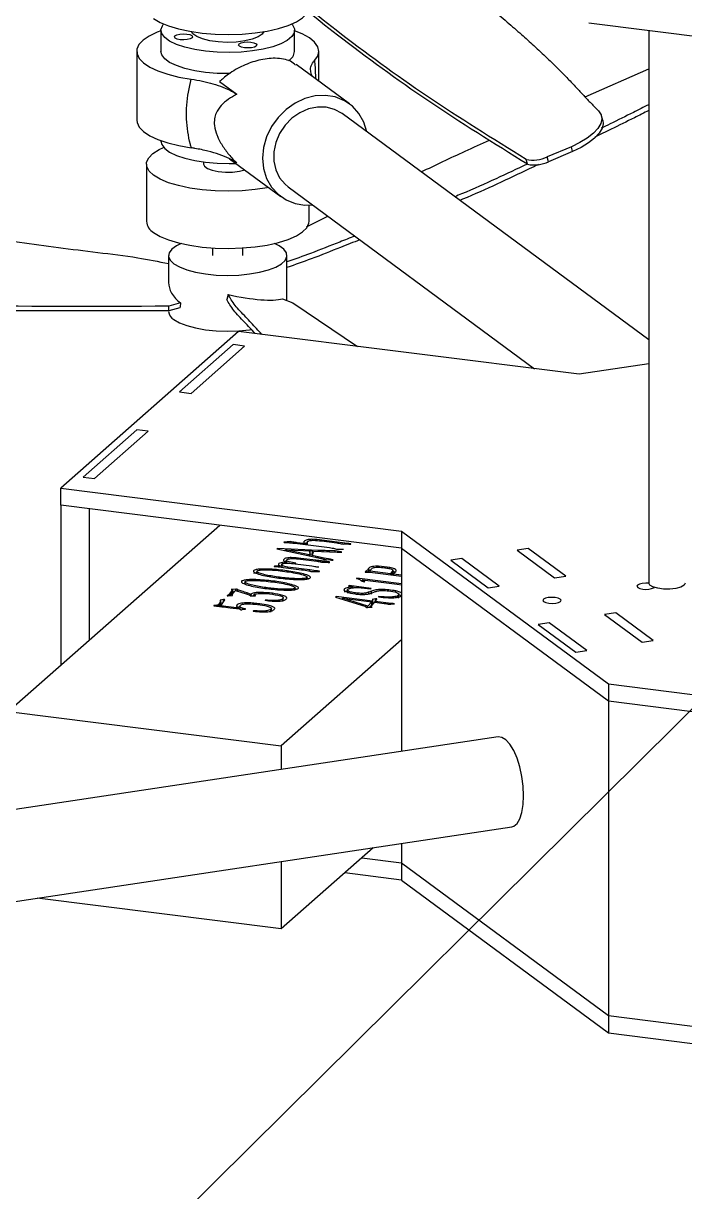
# Model space of a CAD drawing. Header units: millimetres. Extents: x 0 to 297, y 0 to 210.
# Drawn here: x 123.39 to 141.54, y 138.34 to 170.42 of the extents above; entities that cross this region are included whole.
import ezdxf

# ---------------------------------------------------------------- set-up
doc = ezdxf.new("R2010")
doc.units = ezdxf.units.MM
doc.layers.add('图框', color=7, linetype='Continuous')
doc.dimstyles.new('SLDDIMSTYLE0', dxfattribs={"dimtxt": 0.18, "dimasz": 1.016, "dimexe": 0, "dimexo": 0.0625, "dimgap": 0, "dimtad": 0, "dimtih": 1, "dimtoh": 1, "dimdec": 0, "dimrnd": 1e-09, "dimzin": 0, "dimdsep": 46, "dimtxsty": 'Standard', "dimblk1": 'DOT', "dimblk2": 'DOT', "dimsah": 1, "dimcen": 0.09, "dimadec": 0, "dimazin": 0, "dimtfac": 1.016, "dimtdec": 0, "dimtofl": 0, "dimtmove": 0, "dimatfit": 3, "dimldrblk": 'DOT', "dimfxl": 1, "dimfrac": 2, "dimtolj": 1, "dimtzin": 0, "dimarcsym": 0})

# ---------------------------------------------------------------- blocks, each defined once
blk = doc.blocks.new('_Dot')
at = {"color": 0, "linetype": 'ByBlock', "lineweight": -2}
blk.add_line((-0.5, 0), (-1, 0), dxfattribs=at)
at = {"color": 0, "linetype": 'ByBlock', "const_width": 0.5}
blk.add_lwpolyline([(-0.25, 0, 1), (0.25, 0, 1)], format="xyb", close=True, dxfattribs=at)

msp = doc.modelspace()

# ---------------------------------------------------------------- linework, layer by layer
at = {"color": 7, "linetype": 'Continuous', "lineweight": 25}
for p, q in [((138.909, 170.44), (157.617, 168.083)), ((127.165, 170.234), (127.165, 169.653)), ((130.832, 169.653), (130.832, 170.234)), ((140.557, 170.232), (140.557, 155.05)), ((126.498, 169.653), (126.498, 167.767)), ((131.498, 168.832), (131.498, 169.653)), ((132.339, 168.211), (130.874, 169.293)), ((138.807, 168.403), (140.557, 169.173)), ((128.775, 168.823), (129.245, 168.476)), ((131.304, 169.02), (131.303, 169.021)), ((140.557, 161.728), (132.141, 167.943)), ((139.297, 167.75), (139.262, 167.881)), ((127.165, 167.2), (127.165, 167.186)), ((138.431, 167.035), (137.77, 166.753)), ((138.466, 166.904), (137.806, 166.622)), ((138.466, 166.904), (138.431, 167.035)), ((126.765, 166.557), (126.765, 164.986)), ((128.332, 166.616), (128.332, 166.557)), ((129.05, 166.703), (130.458, 165.664)), ((137.225, 166.553), (137.19, 166.685)), ((137.806, 166.622), (137.77, 166.753)), ((130.656, 165.932), (137.419, 160.938)), ((131.232, 164.986), (131.232, 165.43)), ((131.163, 164.835), (131.749, 165.125)), ((127.373, 164.043), (127.373, 163.309)), ((128.582, 164.254), (128.582, 164.043)), ((129.415, 164.043), (129.415, 164.254)), ((130.623, 162.81), (130.623, 164.043)), ((127.704, 162.743), (127.378, 162.652)), ((129.008, 162.975), (128.971, 162.837)), ((130.497, 162.861), (130.782, 162.747)), ((130.782, 162.747), (132.556, 161.551)), ((127.382, 162.528), (127.378, 162.652)), ((127.684, 162.612), (127.382, 162.528)), ((129.295, 161.961), (124.414, 157.656)), ((138.649, 160.783), (129.295, 161.961)), ((129.151, 161.598), (127.677, 160.299)), ((129.151, 161.598), (127.677, 160.299)), ((127.989, 160.26), (129.462, 161.559)), ((127.989, 160.26), (129.462, 161.559)), ((129.462, 161.559), (129.151, 161.598)), ((129.462, 161.559), (129.151, 161.598)), ((140.557, 161.07), (138.649, 160.783)), ((127.677, 160.299), (127.989, 160.26)), ((127.677, 160.299), (127.989, 160.26)), ((126.499, 159.26), (125.026, 157.961)), ((126.499, 159.26), (125.026, 157.961)), ((125.338, 157.921), (126.811, 159.22)), ((125.338, 157.921), (126.811, 159.22)), ((126.811, 159.22), (126.499, 159.26)), ((126.811, 159.22), (126.499, 159.26)), ((125.026, 157.961), (125.338, 157.921)), ((125.026, 157.961), (125.338, 157.921)), ((124.414, 157.656), (133.768, 156.478)), ((124.414, 157.185), (124.414, 157.656)), ((133.768, 156.006), (124.414, 157.185)), ((124.414, 157.185), (124.414, 152.785)), ((125.193, 157.087), (125.193, 153.473)), ((128.779, 156.635), (122.979, 151.52)), ((133.768, 156.478), (139.449, 152.283)), ((133.768, 156.478), (133.768, 156.006)), ((130.36, 156.001), (130.347, 155.989)), ((130.347, 155.989), (131.406, 155.761)), ((131.486, 155.948), (130.36, 156.001)), ((130.36, 155.987), (130.36, 156.001)), ((130.715, 156.195), (130.535, 156.177)), ((130.535, 156.177), (130.548, 156.167)), ((130.548, 156.167), (130.591, 156.165)), ((130.585, 155.938), (130.585, 155.966)), ((131.237, 155.824), (130.585, 155.966)), ((130.585, 155.966), (131.323, 155.932)), ((130.715, 156.156), (130.715, 156.195)), ((130.841, 156.142), (131.789, 156.023)), ((131.15, 156.127), (130.904, 156.159)), ((130.904, 156.134), (130.904, 156.159)), ((131.098, 156.165), (131.098, 156.201)), ((131.15, 156.103), (131.15, 156.127)), ((131.181, 156.18), (131.181, 156.099)), ((131.19, 156.152), (131.188, 156.188)), ((131.618, 155.943), (131.486, 155.948)), ((131.486, 155.924), (131.486, 155.948)), ((131.568, 156.206), (131.994, 156.153)), ((132.285, 156.141), (131.58, 156.229)), ((131.58, 156.205), (131.58, 156.229)), ((131.618, 155.918), (131.618, 155.943)), ((132.043, 155.983), (132.138, 155.982)), ((132.138, 155.982), (132.174, 155.982)), ((132.201, 156.123), (132.298, 156.124)), ((132.285, 156.123), (132.285, 156.141)), ((133.768, 156.006), (139.449, 151.812)), ((133.768, 156.006), (133.768, 150.424)), ((133.768, 156.006), (139.449, 151.812)), ((137.248, 156.001), (136.945, 155.955)), ((137.248, 156.001), (136.945, 155.955)), ((136.945, 155.955), (137.973, 155.195)), ((136.945, 155.955), (137.973, 155.195)), ((138.277, 155.241), (137.248, 156.001)), ((138.277, 155.241), (137.248, 156.001)), ((130.583, 155.625), (130.501, 155.616)), ((130.536, 155.656), (130.536, 155.701)), ((130.583, 155.595), (130.583, 155.625)), ((130.613, 155.685), (130.613, 155.587)), ((130.992, 155.708), (131.445, 155.649)), ((131.414, 155.677), (131.003, 155.729)), ((131.003, 155.706), (131.003, 155.729)), ((131.323, 155.932), (131.236, 155.918)), ((131.236, 155.918), (131.254, 155.893)), ((131.237, 155.798), (131.237, 155.824)), ((131.258, 155.795), (131.258, 155.893)), ((131.258, 155.843), (131.323, 155.853)), ((131.317, 155.809), (131.362, 155.929)), ((131.648, 155.738), (131.317, 155.809)), ((131.317, 155.78), (131.317, 155.809)), ((131.323, 155.853), (131.323, 155.932)), ((131.323, 155.877), (131.342, 155.876)), ((131.362, 155.929), (132.003, 155.902)), ((131.414, 155.654), (131.414, 155.677)), ((131.556, 155.63), (131.572, 155.624)), ((131.597, 155.715), (131.614, 155.708)), ((131.619, 155.622), (131.706, 155.62)), ((131.818, 155.703), (131.648, 155.738)), ((131.648, 155.7), (131.648, 155.738)), ((131.704, 155.694), (131.81, 155.685)), ((131.795, 155.938), (131.742, 155.938)), ((131.742, 155.913), (131.742, 155.938)), ((131.795, 155.911), (131.795, 155.938)), ((131.871, 155.691), (131.818, 155.703)), ((131.818, 155.685), (131.818, 155.703)), ((131.871, 155.68), (131.871, 155.691)), ((132.055, 155.914), (131.95, 155.931)), ((131.95, 155.905), (131.95, 155.931)), ((132.003, 155.902), (132.106, 155.896)), ((132.095, 155.907), (132.055, 155.914)), ((132.055, 155.899), (132.055, 155.914)), ((132.095, 155.897), (132.095, 155.907)), ((135.425, 155.726), (135.122, 155.681)), ((135.425, 155.726), (135.122, 155.681)), ((135.122, 155.681), (136.15, 154.921)), ((135.122, 155.681), (136.15, 154.921)), ((136.454, 154.967), (135.425, 155.726)), ((136.454, 154.967), (135.425, 155.726)), ((129.715, 155.365), (129.715, 155.398)), ((129.715, 155.32), (129.804, 155.346)), ((129.795, 155.384), (129.795, 155.317)), ((130.277, 155.516), (130.273, 155.508)), ((130.273, 155.508), (130.323, 155.503)), ((130.424, 155.521), (130.277, 155.516)), ((130.277, 155.508), (130.277, 155.516)), ((130.323, 155.503), (130.381, 155.498)), ((130.424, 155.493), (130.424, 155.521)), ((130.479, 155.57), (130.479, 155.486)), ((130.501, 155.577), (130.501, 155.616)), ((130.522, 155.481), (131.027, 155.417)), ((130.626, 155.358), (130.626, 155.389)), ((131.253, 155.412), (130.643, 155.49)), ((130.643, 155.466), (130.643, 155.49)), ((130.847, 155.58), (131.309, 155.521)), ((130.871, 155.577), (130.871, 155.601)), ((131.253, 155.378), (131.253, 155.412)), ((131.35, 155.368), (131.443, 155.367)), ((132.792, 155.364), (132.778, 155.356)), ((132.826, 155.391), (132.792, 155.364)), ((132.792, 155.348), (132.792, 155.364)), ((132.826, 155.348), (132.826, 155.391)), ((132.872, 155.385), (132.872, 155.463)), ((132.902, 155.351), (133.768, 155.24)), ((132.911, 155.376), (132.926, 155.412)), ((133.462, 155.304), (132.911, 155.376)), ((132.911, 155.35), (132.911, 155.376)), ((133.447, 155.446), (133.447, 155.476)), ((133.506, 155.36), (133.462, 155.304)), ((133.462, 155.279), (133.462, 155.304)), ((133.506, 155.281), (133.506, 155.36)), ((133.528, 155.314), (133.528, 155.412)), ((133.546, 155.293), (133.577, 155.337)), ((133.577, 155.337), (133.608, 155.369)), ((129.386, 155.074), (129.386, 155.108)), ((129.466, 155.093), (129.466, 155.026)), ((130.075, 155.129), (130.075, 155.1)), ((130.296, 155.068), (130.296, 155.099)), ((131.168, 155.16), (131.168, 155.198)), ((131.176, 155.162), (131.176, 155.219)), ((132.327, 154.98), (132.315, 154.973)), ((132.931, 154.904), (132.327, 154.98)), ((132.327, 154.971), (132.327, 154.98)), ((132.546, 155.188), (132.536, 155.179)), ((132.536, 155.179), (132.578, 155.163)), ((133.768, 155.033), (132.546, 155.188)), ((132.546, 155.176), (132.546, 155.188)), ((132.76, 155.087), (132.698, 155.142)), ((132.698, 155.142), (133.646, 155.022)), ((132.698, 155.099), (132.698, 155.142)), ((132.715, 155.089), (132.76, 155.087)), ((133.501, 155.274), (133.506, 155.281)), ((133.768, 155.265), (133.546, 155.293)), ((133.546, 155.269), (133.546, 155.293)), ((133.646, 155.022), (133.768, 155.004)), ((137.973, 155.195), (138.277, 155.241)), ((137.973, 155.195), (138.277, 155.241)), ((129.012, 154.7), (129.124, 154.709)), ((129.039, 154.747), (129.013, 154.72)), ((129.013, 154.7), (129.013, 154.72)), ((129.118, 154.853), (129.039, 154.747)), ((129.039, 154.702), (129.039, 154.747)), ((129.067, 154.705), (129.118, 154.774)), ((129.094, 154.872), (129.106, 154.863)), ((129.106, 154.863), (129.118, 154.853)), ((129.118, 154.774), (129.118, 154.853)), ((129.124, 154.709), (129.124, 154.718)), ((129.124, 154.709), (129.124, 154.718)), ((129.132, 154.748), (129.147, 154.773)), ((129.217, 154.886), (129.141, 154.877)), ((129.141, 154.799), (129.141, 154.877)), ((129.141, 154.799), (129.172, 154.802)), ((129.21, 154.846), (129.387, 154.794)), ((129.217, 154.844), (129.217, 154.886)), ((129.273, 154.862), (129.261, 154.873)), ((129.261, 154.831), (129.261, 154.873)), ((129.273, 154.828), (129.273, 154.862)), ((129.641, 154.738), (129.53, 154.78)), ((129.53, 154.747), (129.53, 154.78)), ((129.612, 154.718), (129.612, 154.706)), ((129.612, 154.702), (129.612, 154.718)), ((129.612, 154.706), (129.613, 154.698)), ((129.638, 154.697), (129.728, 154.7)), ((129.641, 154.697), (129.641, 154.738)), ((129.712, 154.723), (129.722, 154.736)), ((129.737, 154.713), (129.712, 154.723)), ((129.712, 154.7), (129.712, 154.723)), ((129.737, 154.701), (129.737, 154.713)), ((130.224, 154.738), (130.224, 154.77)), ((130.839, 154.869), (130.839, 154.907)), ((130.846, 154.871), (130.846, 154.929)), ((131.973, 154.683), (131.953, 154.665)), ((131.953, 154.665), (132.785, 154.405)), ((132.969, 154.557), (131.973, 154.683)), ((131.973, 154.659), (131.973, 154.683)), ((132.206, 154.84), (132.206, 154.891)), ((132.206, 154.812), (132.286, 154.844)), ((132.286, 154.872), (132.286, 154.773)), ((132.315, 154.973), (132.454, 154.946)), ((132.454, 154.946), (132.397, 154.942)), ((132.66, 154.921), (132.923, 154.894)), ((132.941, 154.828), (132.875, 154.804)), ((132.875, 154.756), (132.875, 154.804)), ((132.923, 154.894), (132.931, 154.904)), ((132.941, 154.749), (132.941, 154.828)), ((132.948, 154.777), (133.026, 154.807)), ((133.145, 154.68), (133.132, 154.669)), ((133.132, 154.669), (133.264, 154.656)), ((133.145, 154.668), (133.145, 154.68)), ((133.609, 154.798), (133.609, 154.834)), ((133.682, 154.637), (133.682, 154.716)), ((133.698, 154.655), (133.698, 154.753)), ((136.15, 154.921), (136.454, 154.967)), ((136.15, 154.921), (136.454, 154.967)), ((128.614, 154.434), (128.614, 154.425)), ((128.614, 154.425), (128.693, 154.419)), ((128.726, 154.441), (128.701, 154.439)), ((128.701, 154.418), (128.701, 154.439)), ((128.726, 154.415), (128.726, 154.441)), ((128.749, 154.469), (128.733, 154.451)), ((128.733, 154.414), (128.733, 154.451)), ((128.771, 154.502), (128.749, 154.469)), ((128.749, 154.412), (128.749, 154.469)), ((128.762, 154.41), (128.771, 154.423)), ((128.791, 154.53), (128.771, 154.502)), ((128.771, 154.423), (128.771, 154.502)), ((128.771, 154.423), (128.791, 154.451)), ((128.885, 154.595), (128.788, 154.581)), ((128.788, 154.581), (128.794, 154.572)), ((128.791, 154.451), (128.791, 154.53)), ((128.794, 154.572), (128.795, 154.565)), ((128.795, 154.56), (128.795, 154.562)), ((128.795, 154.562), (128.795, 154.56)), ((128.795, 154.56), (128.796, 154.547)), ((128.796, 154.468), (128.796, 154.547)), ((128.796, 154.503), (128.87, 154.515)), ((128.811, 154.428), (128.919, 154.586)), ((129.3, 154.364), (128.811, 154.428)), ((128.811, 154.405), (128.811, 154.428)), ((128.877, 154.396), (129.063, 154.372)), ((128.885, 154.536), (128.885, 154.595)), ((129.063, 154.372), (129.32, 154.338)), ((129.26, 154.375), (129.26, 154.453)), ((129.3, 154.34), (129.3, 154.364)), ((129.332, 154.428), (129.332, 154.331)), ((129.429, 154.351), (129.401, 154.361)), ((129.401, 154.322), (129.401, 154.361)), ((129.458, 154.345), (129.429, 154.351)), ((129.429, 154.327), (129.429, 154.351)), ((129.458, 154.333), (129.458, 154.345)), ((130.033, 154.584), (130.023, 154.576)), ((130.023, 154.576), (130.119, 154.565)), ((130.033, 154.574), (130.033, 154.584)), ((130.196, 154.266), (130.196, 154.364)), ((130.509, 154.543), (130.509, 154.621)), ((130.521, 154.556), (130.521, 154.654)), ((132.151, 154.603), (132.151, 154.636)), ((132.843, 154.419), (132.151, 154.636)), ((132.151, 154.636), (132.954, 154.534)), ((132.785, 154.405), (132.79, 154.394)), ((132.79, 154.394), (132.787, 154.387)), ((132.79, 154.386), (132.79, 154.394)), ((132.83, 154.383), (132.939, 154.387)), ((132.954, 154.534), (132.843, 154.419)), ((132.843, 154.384), (132.843, 154.419)), ((132.886, 154.385), (132.954, 154.456)), ((132.924, 154.407), (133.033, 154.524)), ((132.951, 154.395), (132.924, 154.407)), ((132.924, 154.386), (132.924, 154.407)), ((132.951, 154.388), (132.951, 154.395)), ((132.954, 154.456), (132.954, 154.534)), ((132.954, 154.481), (132.969, 154.479)), ((133.057, 154.615), (132.962, 154.602)), ((132.962, 154.602), (132.97, 154.594)), ((132.969, 154.479), (132.969, 154.557)), ((132.973, 154.58), (132.973, 154.582)), ((132.973, 154.58), (132.974, 154.566)), ((132.974, 154.486), (132.974, 154.564)), ((132.974, 154.525), (133.047, 154.535)), ((133.033, 154.524), (133.291, 154.492)), ((133.047, 154.548), (133.091, 154.607)), ((133.48, 154.493), (133.047, 154.548)), ((133.047, 154.522), (133.047, 154.548)), ((133.057, 154.562), (133.057, 154.615)), ((133.433, 154.473), (133.471, 154.473)), ((133.471, 154.473), (133.523, 154.475)), ((133.48, 154.473), (133.48, 154.493)), ((129.32, 154.338), (129.346, 154.324)), ((129.394, 154.32), (129.454, 154.332)), ((129.706, 154.291), (129.696, 154.282)), ((129.696, 154.282), (129.763, 154.273)), ((129.706, 154.281), (129.706, 154.291)), ((130.18, 154.252), (130.18, 154.331)), ((139.648, 154.228), (139.345, 154.183)), ((139.648, 154.228), (139.345, 154.183)), ((139.345, 154.183), (140.373, 153.423)), ((139.345, 154.183), (140.373, 153.423)), ((140.677, 153.469), (139.648, 154.228)), ((140.677, 153.469), (139.648, 154.228)), ((137.826, 153.954), (137.522, 153.908)), ((137.826, 153.954), (137.522, 153.908)), ((137.522, 153.908), (138.55, 153.149)), ((137.522, 153.908), (138.55, 153.149)), ((138.854, 153.194), (137.826, 153.954)), ((138.854, 153.194), (137.826, 153.954)), ((133.768, 153.492), (130.462, 150.577)), ((140.373, 153.423), (140.677, 153.469)), ((140.373, 153.423), (140.677, 153.469)), ((138.55, 153.149), (138.854, 153.194)), ((138.55, 153.149), (138.854, 153.194)), ((139.449, 152.283), (152.364, 150.656)), ((139.449, 152.283), (139.449, 151.812)), ((139.449, 151.812), (152.364, 150.184)), ((139.449, 151.812), (139.449, 143.169)), ((139.449, 151.812), (139.449, 143.169)), ((139.449, 151.812), (152.364, 150.184)), ((122.979, 151.52), (130.462, 150.577)), ((136.422, 150.824), (106.793, 146.366)), ((130.462, 150.577), (130.462, 149.927)), ((107.165, 143.893), (136.794, 148.352)), ((132.992, 147.78), (130.462, 145.549)), ((133.768, 147.896), (133.768, 147.364)), ((130.462, 147.399), (130.462, 145.549)), ((132.676, 147.501), (133.768, 147.364)), ((133.768, 147.364), (139.449, 143.169)), ((133.768, 147.364), (133.768, 146.893)), ((133.768, 147.364), (139.449, 143.169)), ((133.768, 146.893), (132.209, 147.089)), ((133.768, 146.893), (139.449, 142.698)), ((130.462, 145.549), (123.769, 146.392)), ((139.449, 143.169), (152.364, 141.542)), ((139.449, 143.169), (139.449, 142.698)), ((139.449, 143.169), (152.364, 141.542)), ((139.449, 142.698), (152.364, 141.071))]:
    msp.add_line(p, q, dxfattribs=at)
at = {"color": 7, "linetype": 'Continuous', "lineweight": 25, "flags": 128}
for points in [[(126.963, 170.556), (127.142, 170.449), (127.371, 170.353), (127.645, 170.27), (127.956, 170.204), (128.296, 170.156), (128.654, 170.127), (129.022, 170.118), (129.389, 170.13), (129.746, 170.161), (130.082, 170.212), (130.389, 170.28), (130.657, 170.364), (130.881, 170.462), (131.053, 170.571), (131.169, 170.688), (131.209, 170.757)], [(130.759, 170.405), (130.777, 170.382), (130.828, 170.274), (130.82, 170.164), (130.753, 170.057), (130.63, 169.955), (130.454, 169.863), (130.232, 169.782), (129.97, 169.716), (129.677, 169.666), (129.362, 169.635), (129.035, 169.623), (128.707, 169.631), (128.389, 169.658), (128.09, 169.703), (127.82, 169.766), (127.588, 169.843), (127.402, 169.934), (127.266, 170.034), (127.187, 170.14), (127.165, 170.249), (127.203, 170.358), (127.238, 170.405)], [(127.165, 170.219), (127.063, 170.18), (126.844, 170.075), (126.675, 169.96), (126.561, 169.838), (126.505, 169.712), (126.507, 169.584), (126.568, 169.457), (126.686, 169.336), (126.859, 169.221), (127.082, 169.117), (127.35, 169.026), (127.658, 168.949), (127.997, 168.889)], [(128.011, 170.085), (128.033, 170.054), (128.017, 170.022), (127.965, 169.994), (127.886, 169.975), (127.791, 169.968), (127.695, 169.973), (127.612, 169.99), (127.555, 170.017), (127.533, 170.049), (127.549, 170.081), (127.601, 170.108), (127.68, 170.127), (127.775, 170.134), (127.871, 170.129), (127.954, 170.112), (128.011, 170.085)], [(129.992, 170.196), (129.944, 170.126), (129.834, 170.051), (129.671, 169.987), (129.466, 169.939), (129.232, 169.91), (128.982, 169.901), (128.734, 169.913), (128.503, 169.944), (128.302, 169.995), (128.146, 170.06), (128.042, 170.136), (128.005, 170.196)], [(131.379, 169.398), (131.468, 169.522), (131.498, 169.65), (131.47, 169.778), (131.383, 169.902), (131.241, 170.021), (131.045, 170.131), (130.832, 170.219)], [(129.775, 169.863), (129.797, 169.832), (129.781, 169.799), (129.729, 169.772), (129.65, 169.753), (129.555, 169.746), (129.458, 169.751), (129.376, 169.768), (129.319, 169.795), (129.297, 169.826), (129.313, 169.858), (129.365, 169.886), (129.444, 169.905), (129.539, 169.912), (129.635, 169.907), (129.718, 169.89), (129.775, 169.863)], [(129.065, 169.042), (129.035, 169.042), (128.707, 169.049), (128.389, 169.076), (128.09, 169.122), (127.82, 169.184), (127.588, 169.262), (127.402, 169.352), (127.266, 169.452), (127.187, 169.558), (127.165, 169.653)], [(132.813, 167.447), (132.732, 167.709), (132.598, 167.947), (132.419, 168.147), (132.2, 168.299), (131.951, 168.4), (131.68, 168.444), (131.398, 168.43), (131.117, 168.359), (130.846, 168.234), (130.597, 168.058), (130.378, 167.84), (130.198, 167.586), (130.065, 167.308), (129.983, 167.016), (129.955, 166.72), (129.983, 166.433), (130.065, 166.166), (130.198, 165.928), (130.378, 165.728), (130.597, 165.576), (130.846, 165.475), (131.117, 165.431), (131.328, 165.436)], [(132.141, 167.943), (132.136, 167.947), (131.932, 168.059), (131.703, 168.119), (131.46, 168.124), (131.214, 168.073), (130.977, 167.969), (130.759, 167.817), (130.571, 167.624), (130.422, 167.398), (130.319, 167.151), (130.266, 166.895), (130.266, 166.64), (130.319, 166.399), (130.422, 166.183), (130.571, 166.003), (130.656, 165.932)], [(139.181, 168.016), (139.251, 167.914), (139.271, 167.798), (139.241, 167.671), (139.162, 167.538), (139.036, 167.403), (138.868, 167.272), (138.664, 167.147), (138.431, 167.035)], [(126.498, 167.767), (126.507, 167.698), (126.568, 167.572), (126.686, 167.45), (126.859, 167.336), (127.082, 167.232), (127.35, 167.14), (127.658, 167.064), (127.997, 167.003)], [(139.297, 167.75), (139.306, 167.666), (139.276, 167.54), (139.197, 167.407), (139.071, 167.272), (138.904, 167.14), (138.7, 167.016), (138.466, 166.904)], [(127.165, 167.186), (127.187, 167.091), (127.266, 166.985), (127.402, 166.885), (127.588, 166.795), (127.82, 166.717), (128.09, 166.655), (128.389, 166.609), (128.707, 166.582), (129.035, 166.575), (129.197, 166.578)], [(126.963, 166.251), (126.839, 166.367), (126.775, 166.488), (126.771, 166.611), (126.828, 166.732), (126.944, 166.849), (127.116, 166.958), (127.238, 167.015)], [(128.332, 166.557), (128.357, 166.497), (128.438, 166.436), (128.57, 166.387), (128.739, 166.352), (128.932, 166.336), (129.13, 166.339), (129.317, 166.362), (129.464, 166.398)], [(130.12, 165.913), (130.082, 165.906), (129.746, 165.856), (129.389, 165.824), (129.022, 165.813), (128.654, 165.822), (128.296, 165.85), (127.956, 165.899), (127.645, 165.965), (127.371, 166.047), (127.142, 166.143), (126.963, 166.251)], [(126.963, 164.679), (127.142, 164.572), (127.371, 164.476), (127.645, 164.393), (127.956, 164.327), (128.296, 164.279), (128.654, 164.25), (129.022, 164.241), (129.389, 164.253), (129.746, 164.284), (130.082, 164.335), (130.389, 164.403), (130.657, 164.487), (130.881, 164.585), (131.053, 164.694), (131.169, 164.811), (131.226, 164.932), (131.232, 164.986)], [(127.717, 164.376), (127.595, 164.316), (127.465, 164.222), (127.391, 164.122), (127.375, 164.019), (127.417, 163.917), (127.517, 163.82)], [(127.517, 163.82), (127.67, 163.731), (127.872, 163.653), (128.114, 163.589), (128.388, 163.541), (128.684, 163.511), (128.991, 163.501), (129.299, 163.511), (129.596, 163.539), (129.871, 163.586), (130.114, 163.649), (130.318, 163.727), (130.473, 163.816), (130.576, 163.913), (130.621, 164.015), (130.608, 164.118), (130.536, 164.218), (130.409, 164.312), (130.28, 164.376)], [(127.517, 162.288), (127.67, 162.199), (127.872, 162.12), (128.114, 162.056), (128.388, 162.009), (128.684, 161.979), (128.991, 161.969), (129.299, 161.979), (129.596, 162.007), (129.648, 162.014)], [(140.558, 155.043), (140.474, 155.047), (140.379, 155.039), (140.3, 155.02), (140.248, 154.993), (140.232, 154.961), (140.254, 154.929), (140.311, 154.902), (140.393, 154.885)], [(141.525, 154.991), (141.436, 154.941), (141.302, 154.905), (141.138, 154.885), (140.964, 154.886), (140.802, 154.907), (140.67, 154.944), (140.585, 154.995), (140.557, 155.05)], [(141.557, 155.05), (141.557, 155.048), (141.525, 154.991)], [(137.811, 154.497), (137.907, 154.491), (138.002, 154.499), (138.082, 154.518), (138.133, 154.545), (138.149, 154.577), (138.127, 154.609), (138.07, 154.635), (137.988, 154.653), (137.892, 154.658), (137.796, 154.651), (137.717, 154.632), (137.665, 154.604), (137.649, 154.572), (137.671, 154.54), (137.728, 154.514), (137.811, 154.497)], [(137.122, 149.208), (137.11, 149.47), (137.075, 149.738), (137.018, 149.999), (136.941, 150.24), (136.849, 150.451), (136.746, 150.622), (136.636, 150.744), (136.525, 150.812), (136.422, 150.824)], [(136.794, 148.352), (136.849, 148.369), (136.941, 148.444), (137.018, 148.572), (137.075, 148.748), (137.11, 148.964), (137.122, 149.208)]]:
    msp.add_lwpolyline(points, dxfattribs=at)
at = {"color": 7, "linetype": 'Continuous', "lineweight": 25}
for centre, radius, start, end in [((130.502, 169.687), 0.332, 300.0376, 354.0182), ((137.378, 167.59), 0.924, 258.2831, 295.145), ((137.413, 167.458), 0.924, 258.2831, 295.145), ((127.154, 165.02), 0.391, 185.0664, 240.6384), ((127.648, 162.53), 0.275, 184.0495, 241.6553), ((140.485, 155.385), 0.508, 259.5844, 296.3707)]:
    msp.add_arc(centre, radius, start, end, dxfattribs=at)
for centre, major_axis, ratio, start_param, end_param in [((128.998, 163.35), (1.625, 0.062), 0.584148, 3.119318, 3.769029), ((128.998, 161.678), (0.787, 6.173), 0.23029, 1.426929, 1.448358), ((128.998, 163.35), (1.623, -0.393), 0.217271, 4.770892, 5.938301)]:
    msp.add_ellipse(centre, major_axis=major_axis, ratio=ratio, start_param=start_param, end_param=end_param, dxfattribs=at)
for points, knots in [([(130.211, 174.022), (130.488, 173.939), (131.044, 173.773), (131.726, 173.443), (132.45, 173.142), (133.18, 172.846), (133.89, 172.528), (134.548, 172.16), (135.138, 171.729), (135.686, 171.283), (136.202, 170.857), (136.654, 170.474), (137.048, 170.13), (137.415, 169.8), (137.754, 169.484), (138.065, 169.18), (138.329, 168.911), (138.559, 168.668), (138.769, 168.443), (138.972, 168.227), (139.111, 168.086), (139.181, 168.016)], [0, 0, 0, 0, 0.0633892, 0.1269128, 0.1892851, 0.2511668, 0.3140764, 0.3797361, 0.4481311, 0.5207723, 0.5860219, 0.6440089, 0.6954316, 0.7409879, 0.7916872, 0.8354229, 0.8736372, 0.9077686, 0.9392512, 0.969517, 1, 1, 1, 1]), ([(137.19, 166.685), (136.272, 167.255), (134.438, 168.396), (132.122, 170.091), (130.12, 171.71), (129.006, 172.744), (128.449, 173.261)], [0, 0, 0, 0, 0.280354, 0.560215, 0.780034, 1, 1, 1, 1]), ([(137.225, 166.553), (136.307, 167.124), (134.473, 168.265), (132.157, 169.96), (130.155, 171.579), (129.041, 172.613), (128.484, 173.13)], [0, 0, 0, 0, 0.280354, 0.560215, 0.780034, 1, 1, 1, 1]), ([(130.86, 169.275), (130.817, 169.314), (130.729, 169.393), (130.53, 169.444), (130.249, 169.476), (129.865, 169.429), (129.412, 169.27), (129.089, 169.084), (128.884, 168.925), (128.809, 168.854), (128.775, 168.823)], [0, 0, 0, 0, 0.104013, 0.21197, 0.323872, 0.517595, 0.692074, 0.875336, 0.944437, 1, 1, 1, 1]), ([(131.357, 168.936), (131.354, 168.939), (131.304, 168.987), (131.275, 169.085), (131.266, 169.225), (131.317, 169.33), (131.368, 169.386), (131.379, 169.398)], [0, 0, 0, 0, 0.01996, 0.327767, 0.620545, 0.921496, 1, 1, 1, 1]), ([(131.379, 169.398), (131.381, 169.371), (131.397, 169.214), (131.403, 169.042), (131.407, 168.899)], [0, 0, 0, 0, 0.174588, 1, 1, 1, 1]), ([(127.997, 167.003), (127.988, 167.035), (127.92, 167.296), (127.863, 167.692), (127.861, 168.299), (127.943, 168.654), (127.997, 168.889)], [0, 0, 0, 0, 0.049363, 0.409415, 0.609334, 1, 1, 1, 1]), ([(127.997, 168.889), (128.101, 168.872), (128.314, 168.837), (128.605, 168.762), (128.873, 168.672), (129.093, 168.575), (129.199, 168.506), (129.245, 168.476)], [0, 0, 0, 0, 0.19536, 0.395488, 0.61125, 0.831529, 1, 1, 1, 1]), ([(129.245, 168.476), (129.166, 168.432), (129.008, 168.342), (128.815, 168.178), (128.686, 167.997), (128.627, 167.803), (128.625, 167.59), (128.679, 167.397), (128.775, 167.184), (128.905, 166.972), (129.077, 166.758), (129.198, 166.637), (129.245, 166.59)], [0, 0, 0, 0, 0.131407, 0.264963, 0.386847, 0.459281, 0.533795, 0.638798, 0.679815, 0.799875, 0.923276, 1, 1, 1, 1]), ([(140.557, 168.189), (140.416, 168.118), (140.067, 167.942), (139.63, 167.726), (139.333, 167.58), (139.251, 167.54)], [0, 0, 0, 0, 0.329587, 0.817067, 1, 1, 1, 1]), ([(140.557, 168.029), (140.426, 167.963), (140.086, 167.792), (139.591, 167.547), (139.225, 167.368), (139.075, 167.294)], [0, 0, 0, 0, 0.2711584, 0.7024187, 1, 1, 1, 1]), ([(134.309, 166.342), (134.706, 166.532), (135.313, 166.823), (135.962, 167.116), (136.186, 167.217)], [0, 0, 0, 0, 0.655689, 1, 1, 1, 1]), ([(129.245, 166.59), (129.179, 166.632), (129.047, 166.715), (128.773, 166.823), (128.459, 166.917), (128.191, 166.974), (128.03, 166.998), (127.997, 167.003)], [0, 0, 0, 0, 0.233449, 0.474204, 0.703204, 0.938597, 1, 1, 1, 1]), ([(137.219, 166.557), (136.937, 166.423), (136.365, 166.152), (135.703, 165.852), (135.293, 165.687), (135.231, 165.662)], [0, 0, 0, 0, 0.452793, 0.916918, 1, 1, 1, 1]), ([(137.533, 166.548), (137.446, 166.506), (137.073, 166.327), (136.396, 166.009), (135.763, 165.72), (135.392, 165.57), (135.368, 165.56)], [0, 0, 0, 0, 0.127211, 0.551039, 0.971011, 1, 1, 1, 1]), ([(107.231, 164.804), (107.492, 164.809), (108.015, 164.818), (108.822, 164.839), (109.691, 164.86), (110.591, 164.877), (111.548, 164.888), (112.577, 164.893), (113.77, 164.891), (115.043, 164.882), (116.393, 164.865), (117.796, 164.843), (119.288, 164.811), (120.781, 164.726), (122.108, 164.578), (123.283, 164.418), (124.351, 164.266), (125.434, 164.128), (126.46, 164.01), (127.093, 163.882), (127.373, 163.825)], [0, 0, 0, 0, 0.038353, 0.076923, 0.11852, 0.165958, 0.209164, 0.259089, 0.317108, 0.3846, 0.44634, 0.515722, 0.591185, 0.666016, 0.736896, 0.791147, 0.845252, 0.900152, 0.955748, 1, 1, 1, 1]), ([(132.487, 164.58), (132.348, 164.525), (131.942, 164.366), (131.355, 164.13), (130.842, 163.948), (130.623, 163.871)], [0, 0, 0, 0, 0.230543, 0.672713, 1, 1, 1, 1]), ([(132.625, 164.478), (132.447, 164.408), (132.002, 164.233), (131.369, 163.979), (130.848, 163.795), (130.623, 163.715)], [0, 0, 0, 0, 0.275023, 0.686565, 1, 1, 1, 1]), ([(127.378, 162.652), (125.372, 162.647), (121.361, 162.637), (115.789, 162.779), (110.657, 162.996), (107.536, 163.197), (105.973, 163.297)], [0, 0, 0, 0, 0.279917, 0.559681, 0.779662, 1, 1, 1, 1]), ([(127.382, 162.528), (125.376, 162.523), (121.365, 162.513), (115.792, 162.655), (110.661, 162.872), (107.539, 163.073), (105.977, 163.173)], [0, 0, 0, 0, 0.279917, 0.559681, 0.779662, 1, 1, 1, 1]), ([(129.749, 161.904), (129.652, 162.009), (129.455, 162.22), (129.137, 162.542), (129.026, 162.739), (128.971, 162.837)], [0, 0, 0, 0, 0.329885, 0.665628, 1, 1, 1, 1]), ([(129.931, 161.881), (129.884, 161.934), (129.746, 162.091), (129.494, 162.358), (129.177, 162.68), (129.064, 162.877), (129.008, 162.975)], [0, 0, 0, 0, 0.144134, 0.427403, 0.714268, 1, 1, 1, 1]), ([(130.591, 156.165), (130.638, 156.163), (130.724, 156.157), (130.805, 156.147), (130.841, 156.142)], [0, 0, 0, 0, 0.559858, 1, 1, 1, 1]), ([(130.904, 156.159), (130.864, 156.163), (130.792, 156.17), (130.738, 156.187), (130.715, 156.195)], [0, 0, 0, 0, 0.562171, 1, 1, 1, 1]), ([(131.098, 156.201), (131.093, 156.194), (131.084, 156.179), (131.094, 156.152), (131.128, 156.137), (131.15, 156.127)], [0, 0, 0, 0, 0.2801824, 0.5604594, 1, 1, 1, 1]), ([(131.58, 156.229), (131.491, 156.24), (131.38, 156.255), (131.24, 156.249), (131.176, 156.24), (131.125, 156.223), (131.107, 156.208), (131.098, 156.201)], [0, 0, 0, 0, 0.49973, 0.624756, 0.749855, 0.874761, 1, 1, 1, 1]), ([(131.129, 156.143), (131.143, 156.15), (131.158, 156.157), (131.18, 156.16), (131.181, 156.16)], [0, 0, 0, 0, 0.951396, 1, 1, 1, 1]), ([(131.188, 156.188), (131.194, 156.194), (131.207, 156.205), (131.248, 156.218), (131.301, 156.224), (131.411, 156.226), (131.499, 156.215), (131.568, 156.206)], [0, 0, 0, 0, 0.1251988, 0.2499128, 0.3751153, 0.5002979, 1, 1, 1, 1]), ([(131.742, 155.938), (131.719, 155.939), (131.677, 155.94), (131.636, 155.942), (131.618, 155.943)], [0, 0, 0, 0, 0.5599001, 1, 1, 1, 1]), ([(131.789, 156.023), (131.839, 156.017), (131.91, 156.008), (131.977, 155.982), (132.021, 155.983), (132.043, 155.983)], [0, 0, 0, 0, 0.560523, 0.779499, 1, 1, 1, 1]), ([(131.994, 156.153), (132.033, 156.147), (132.087, 156.138), (132.148, 156.121), (132.183, 156.122), (132.201, 156.123)], [0, 0, 0, 0, 0.561679, 0.777183, 1, 1, 1, 1]), ([(132.298, 156.124), (132.316, 156.123), (132.339, 156.122), (132.363, 156.121), (132.37, 156.122), (132.372, 156.122), (132.374, 156.123), (132.374, 156.123), (132.374, 156.124), (132.373, 156.125), (132.368, 156.127), (132.34, 156.134), (132.31, 156.138), (132.285, 156.141)], [0, 0, 0, 0, 0.2963076, 0.3705618, 0.391277, 0.4072005, 0.4171917, 0.4247683, 0.4323583, 0.4434748, 0.4719279, 0.5706459, 1, 1, 1, 1]), ([(130.536, 155.701), (130.531, 155.693), (130.52, 155.679), (130.535, 155.651), (130.564, 155.635), (130.583, 155.625)], [0, 0, 0, 0, 0.2798287, 0.5596438, 1, 1, 1, 1]), ([(131.003, 155.729), (130.916, 155.739), (130.808, 155.752), (130.674, 155.747), (130.611, 155.738), (130.563, 155.721), (130.545, 155.707), (130.536, 155.701)], [0, 0, 0, 0, 0.499615, 0.624833, 0.749919, 0.874767, 1, 1, 1, 1]), ([(130.567, 155.642), (130.58, 155.648), (130.593, 155.655), (130.613, 155.658), (130.613, 155.658)], [0, 0, 0, 0, 0.9968309, 1, 1, 1, 1]), ([(130.871, 155.601), (130.805, 155.608), (130.707, 155.618), (130.63, 155.649), (130.61, 155.671), (130.615, 155.682), (130.618, 155.687)], [0, 0, 0, 0, 0.501142, 0.750073, 0.874935, 1, 1, 1, 1]), ([(130.618, 155.687), (130.624, 155.693), (130.635, 155.705), (130.678, 155.717), (130.728, 155.723), (130.837, 155.726), (130.923, 155.716), (130.992, 155.708)], [0, 0, 0, 0, 0.1248733, 0.2495009, 0.3746587, 0.4994788, 1, 1, 1, 1]), ([(131.254, 155.883), (131.254, 155.874), (131.255, 155.854), (131.243, 155.834), (131.237, 155.824)], [0, 0, 0, 0, 0.491361, 1, 1, 1, 1]), ([(131.406, 155.761), (131.443, 155.753), (131.509, 155.739), (131.57, 155.722), (131.597, 155.715)], [0, 0, 0, 0, 0.560404, 1, 1, 1, 1]), ([(131.706, 155.62), (131.722, 155.62), (131.746, 155.619), (131.775, 155.618), (131.788, 155.619), (131.794, 155.619), (131.797, 155.62), (131.799, 155.62), (131.798, 155.622), (131.797, 155.624), (131.791, 155.627), (131.748, 155.636), (131.672, 155.643), (131.551, 155.66), (131.468, 155.671), (131.414, 155.677)], [0, 0, 0, 0, 0.093721, 0.140609, 0.163973, 0.170323, 0.176122, 0.181523, 0.187646, 0.203655, 0.219064, 0.250233, 0.48534, 0.670092, 1, 1, 1, 1]), ([(131.445, 155.649), (131.467, 155.646), (131.505, 155.641), (131.541, 155.633), (131.556, 155.63)], [0, 0, 0, 0, 0.560103, 1, 1, 1, 1]), ([(131.572, 155.624), (131.58, 155.624), (131.596, 155.622), (131.612, 155.622), (131.619, 155.622)], [0, 0, 0, 0, 0.5581114, 1, 1, 1, 1]), ([(131.614, 155.708), (131.621, 155.706), (131.634, 155.701), (131.667, 155.698), (131.69, 155.696), (131.704, 155.694)], [0, 0, 0, 0, 0.279278, 0.559404, 1, 1, 1, 1]), ([(131.95, 155.931), (131.937, 155.934), (131.91, 155.938), (131.856, 155.94), (131.818, 155.939), (131.795, 155.938)], [0, 0, 0, 0, 0.285467, 0.555545, 1, 1, 1, 1]), ([(131.81, 155.685), (131.821, 155.684), (131.842, 155.683), (131.866, 155.68), (131.881, 155.68), (131.886, 155.681), (131.888, 155.681), (131.888, 155.682), (131.888, 155.684), (131.886, 155.686), (131.879, 155.688), (131.874, 155.69), (131.871, 155.691)], [0, 0, 0, 0, 0.3147561, 0.5620108, 0.6558423, 0.6797251, 0.7024247, 0.7262337, 0.7504483, 0.8198862, 0.890151, 1, 1, 1, 1]), ([(132.106, 155.896), (132.109, 155.896), (132.115, 155.896), (132.123, 155.896), (132.127, 155.897), (132.129, 155.898), (132.13, 155.899), (132.129, 155.901), (132.125, 155.902), (132.118, 155.903), (132.109, 155.905), (132.1, 155.907), (132.095, 155.907)], [0, 0, 0, 0, 0.124797, 0.249601, 0.296946, 0.344344, 0.391523, 0.439019, 0.526803, 0.614804, 0.753163, 1, 1, 1, 1]), ([(129.715, 155.398), (129.71, 155.392), (129.7, 155.379), (129.71, 155.353), (129.789, 155.314), (129.927, 155.268), (130.131, 155.228), (130.273, 155.206), (130.344, 155.195)], [0, 0, 0, 0, 0.062264, 0.124722, 0.249415, 0.499234, 0.749544, 1, 1, 1, 1]), ([(130.626, 155.389), (130.472, 155.407), (130.242, 155.433), (129.962, 155.438), (129.797, 155.429), (129.742, 155.408), (129.715, 155.398)], [0, 0, 0, 0, 0.500839, 0.751372, 0.876097, 1, 1, 1, 1]), ([(130.372, 155.215), (130.248, 155.234), (130.06, 155.263), (129.884, 155.315), (129.794, 155.352), (129.799, 155.375), (129.801, 155.386)], [0, 0, 0, 0, 0.501356, 0.751653, 0.876701, 1, 1, 1, 1]), ([(129.801, 155.386), (129.819, 155.393), (129.854, 155.405), (129.954, 155.414), (130.132, 155.414), (130.28, 155.402), (130.379, 155.394)], [0, 0, 0, 0, 0.1237, 0.248615, 0.49908, 1, 1, 1, 1]), ([(130.379, 155.394), (130.543, 155.374), (130.789, 155.344), (131.04, 155.284), (131.143, 155.247), (131.179, 155.219), (131.172, 155.205), (131.168, 155.198)], [0, 0, 0, 0, 0.500435, 0.750635, 0.875769, 0.938149, 1, 1, 1, 1]), ([(130.381, 155.498), (130.407, 155.495), (130.455, 155.49), (130.502, 155.484), (130.522, 155.481)], [0, 0, 0, 0, 0.560002, 1, 1, 1, 1]), ([(130.501, 155.616), (130.476, 155.61), (130.425, 155.598), (130.383, 155.571), (130.391, 155.543), (130.413, 155.529), (130.424, 155.521)], [0, 0, 0, 0, 0.277895, 0.558293, 0.778132, 1, 1, 1, 1]), ([(130.424, 155.513), (130.43, 155.517), (130.448, 155.527), (130.48, 155.534), (130.501, 155.538)], [0, 0, 0, 0, 0.324122, 1, 1, 1, 1]), ([(130.643, 155.49), (130.617, 155.494), (130.565, 155.502), (130.506, 155.521), (130.481, 155.545), (130.482, 155.56), (130.482, 155.567)], [0, 0, 0, 0, 0.28074, 0.560236, 0.780711, 1, 1, 1, 1]), ([(130.482, 155.567), (130.49, 155.572), (130.508, 155.582), (130.549, 155.593), (130.599, 155.598), (130.702, 155.598), (130.783, 155.588), (130.847, 155.58)], [0, 0, 0, 0, 0.124617, 0.249804, 0.374989, 0.49981, 1, 1, 1, 1]), ([(131.253, 155.185), (131.259, 155.191), (131.272, 155.204), (131.261, 155.23), (131.185, 155.27), (130.979, 155.331), (130.767, 155.366), (130.626, 155.389)], [0, 0, 0, 0, 0.0622766, 0.12479, 0.2493432, 0.4996049, 1, 1, 1, 1]), ([(131.027, 155.417), (131.091, 155.409), (131.171, 155.399), (131.248, 155.38), (131.286, 155.367), (131.325, 155.367), (131.35, 155.368)], [0, 0, 0, 0, 0.560733, 0.698437, 0.807088, 1, 1, 1, 1]), ([(131.511, 155.368), (131.513, 155.369), (131.515, 155.369), (131.517, 155.371), (131.517, 155.372), (131.516, 155.373), (131.498, 155.377), (131.411, 155.39), (131.323, 155.402), (131.253, 155.412)], [0, 0, 0, 0, 0.015882, 0.031492, 0.039444, 0.04699, 0.062865, 0.250709, 1, 1, 1, 1]), ([(131.309, 155.521), (131.338, 155.518), (131.384, 155.512), (131.429, 155.493), (131.47, 155.495), (131.491, 155.495), (131.494, 155.495)], [0, 0, 0, 0, 0.450228, 0.698606, 0.953541, 1, 1, 1, 1]), ([(131.443, 155.367), (131.456, 155.367), (131.474, 155.367), (131.498, 155.365), (131.507, 155.367), (131.511, 155.368)], [0, 0, 0, 0, 0.560123, 0.784612, 1, 1, 1, 1]), ([(132.778, 155.356), (132.776, 155.355), (132.773, 155.353), (132.771, 155.35), (132.773, 155.348), (132.775, 155.348), (132.776, 155.347)], [0, 0, 0, 0, 0.498848, 0.751839, 0.873796, 1, 1, 1, 1]), ([(132.776, 155.347), (132.8, 155.348), (132.842, 155.348), (132.883, 155.35), (132.902, 155.351)], [0, 0, 0, 0, 0.556228, 1, 1, 1, 1]), ([(132.872, 155.463), (132.862, 155.45), (132.844, 155.426), (132.831, 155.402), (132.826, 155.391)], [0, 0, 0, 0, 0.559821, 1, 1, 1, 1]), ([(132.845, 155.348), (132.846, 155.35), (132.853, 155.362), (132.863, 155.374), (132.872, 155.385)], [0, 0, 0, 0, 0.133856, 1, 1, 1, 1]), ([(133.447, 155.476), (133.345, 155.491), (133.218, 155.509), (133.052, 155.513), (132.971, 155.506), (132.901, 155.49), (132.881, 155.472), (132.872, 155.463)], [0, 0, 0, 0, 0.499894, 0.625289, 0.750429, 0.874791, 1, 1, 1, 1]), ([(132.872, 155.385), (132.88, 155.394), (132.891, 155.406), (132.921, 155.413), (132.928, 155.415)], [0, 0, 0, 0, 0.760674, 1, 1, 1, 1]), ([(132.926, 155.412), (132.931, 155.421), (132.939, 155.437), (132.958, 155.452), (132.966, 155.459)], [0, 0, 0, 0, 0.560036, 1, 1, 1, 1]), ([(132.966, 155.459), (132.974, 155.463), (132.991, 155.472), (133.043, 155.485), (133.157, 155.485), (133.247, 155.477), (133.307, 155.471)], [0, 0, 0, 0, 0.125328, 0.250268, 0.499077, 1, 1, 1, 1]), ([(133.307, 155.471), (133.345, 155.466), (133.422, 155.456), (133.524, 155.43), (133.532, 155.392), (133.515, 155.37), (133.506, 155.36)], [0, 0, 0, 0, 0.2819223, 0.5596889, 0.7785251, 1, 1, 1, 1]), ([(133.608, 155.369), (133.617, 155.381), (133.635, 155.405), (133.574, 155.447), (133.495, 155.465), (133.447, 155.476)], [0, 0, 0, 0, 0.279877, 0.559231, 1, 1, 1, 1]), ([(133.506, 155.281), (133.514, 155.29), (133.527, 155.304), (133.525, 155.318), (133.524, 155.323)], [0, 0, 0, 0, 0.65872, 1, 1, 1, 1]), ([(133.528, 155.378), (133.531, 155.377), (133.552, 155.372), (133.566, 155.364), (133.579, 155.357)], [0, 0, 0, 0, 0.125462, 1, 1, 1, 1]), ([(129.386, 155.108), (129.38, 155.101), (129.37, 155.089), (129.381, 155.062), (129.46, 155.024), (129.597, 154.977), (129.801, 154.937), (129.943, 154.915), (130.014, 154.904)], [0, 0, 0, 0, 0.062264, 0.124722, 0.249415, 0.499234, 0.749544, 1, 1, 1, 1]), ([(130.296, 155.099), (130.143, 155.116), (129.912, 155.142), (129.633, 155.147), (129.467, 155.138), (129.413, 155.118), (129.386, 155.108)], [0, 0, 0, 0, 0.500839, 0.751372, 0.876097, 1, 1, 1, 1]), ([(130.043, 154.924), (129.918, 154.944), (129.731, 154.972), (129.554, 155.024), (129.464, 155.061), (129.469, 155.084), (129.472, 155.096)], [0, 0, 0, 0, 0.501356, 0.751653, 0.876701, 1, 1, 1, 1]), ([(129.472, 155.096), (129.489, 155.102), (129.524, 155.115), (129.625, 155.124), (129.803, 155.123), (129.951, 155.111), (130.05, 155.103)], [0, 0, 0, 0, 0.1237, 0.248615, 0.49908, 1, 1, 1, 1]), ([(130.05, 155.103), (130.214, 155.083), (130.459, 155.053), (130.71, 154.994), (130.813, 154.956), (130.85, 154.929), (130.842, 154.914), (130.839, 154.907)], [0, 0, 0, 0, 0.500435, 0.750635, 0.875769, 0.938149, 1, 1, 1, 1]), ([(130.924, 154.895), (130.93, 154.901), (130.942, 154.913), (130.932, 154.94), (130.855, 154.979), (130.649, 155.041), (130.437, 155.076), (130.296, 155.099)], [0, 0, 0, 0, 0.0622766, 0.12479, 0.2493432, 0.4996049, 1, 1, 1, 1]), ([(130.344, 155.195), (130.497, 155.176), (130.726, 155.149), (131.006, 155.146), (131.171, 155.155), (131.226, 155.175), (131.253, 155.185)], [0, 0, 0, 0, 0.500976, 0.751537, 0.876573, 1, 1, 1, 1]), ([(131.168, 155.198), (131.158, 155.193), (131.138, 155.183), (131.073, 155.172), (130.95, 155.168), (130.704, 155.175), (130.505, 155.199), (130.372, 155.215)], [0, 0, 0, 0, 0.061967, 0.124443, 0.249351, 0.499739, 1, 1, 1, 1]), ([(131.176, 155.188), (131.186, 155.185), (131.202, 155.181), (131.211, 155.175), (131.214, 155.173)], [0, 0, 0, 0, 0.6646073, 1, 1, 1, 1]), ([(132.578, 155.163), (132.608, 155.15), (132.661, 155.127), (132.698, 155.1), (132.715, 155.089)], [0, 0, 0, 0, 0.5598737, 1, 1, 1, 1]), ([(129.013, 154.72), (129.011, 154.717), (129.007, 154.711), (128.99, 154.706), (128.982, 154.703), (128.98, 154.701), (128.98, 154.7), (128.981, 154.699), (128.984, 154.699), (128.994, 154.699), (129.003, 154.7), (129.012, 154.7)], [0, 0, 0, 0, 0.280965, 0.557236, 0.606459, 0.656641, 0.67902, 0.702473, 0.726274, 0.749719, 1, 1, 1, 1]), ([(129.141, 154.877), (129.132, 154.877), (129.116, 154.875), (129.101, 154.873), (129.094, 154.872)], [0, 0, 0, 0, 0.559997, 1, 1, 1, 1]), ([(129.118, 154.797), (129.119, 154.797), (129.127, 154.797), (129.134, 154.798), (129.141, 154.799)], [0, 0, 0, 0, 0.076343, 1, 1, 1, 1]), ([(129.124, 154.718), (129.125, 154.724), (129.128, 154.734), (129.131, 154.743), (129.132, 154.748)], [0, 0, 0, 0, 0.560064, 1, 1, 1, 1]), ([(129.147, 154.773), (129.159, 154.787), (129.18, 154.811), (129.201, 154.835), (129.21, 154.846)], [0, 0, 0, 0, 0.55998, 1, 1, 1, 1]), ([(129.261, 154.873), (129.258, 154.877), (129.255, 154.882), (129.246, 154.886), (129.243, 154.887), (129.238, 154.887), (129.229, 154.887), (129.222, 154.886), (129.217, 154.886)], [0, 0, 0, 0, 0.497839, 0.561162, 0.622568, 0.684601, 0.749758, 1, 1, 1, 1]), ([(129.53, 154.78), (129.483, 154.795), (129.399, 154.823), (129.311, 154.85), (129.273, 154.862)], [0, 0, 0, 0, 0.559934, 1, 1, 1, 1]), ([(129.387, 154.794), (129.406, 154.788), (129.445, 154.776), (129.502, 154.757), (129.557, 154.737), (129.594, 154.724), (129.612, 154.718)], [0, 0, 0, 0, 0.2500306, 0.5001059, 0.7500439, 1, 1, 1, 1]), ([(129.613, 154.698), (129.615, 154.698), (129.619, 154.697), (129.628, 154.696), (129.634, 154.697), (129.638, 154.697)], [0, 0, 0, 0, 0.284677, 0.552912, 1, 1, 1, 1]), ([(130.224, 154.77), (130.117, 154.781), (129.956, 154.797), (129.757, 154.789), (129.662, 154.766), (129.648, 154.747), (129.641, 154.738)], [0, 0, 0, 0, 0.500229, 0.750033, 0.874823, 1, 1, 1, 1]), ([(129.722, 154.736), (129.728, 154.741), (129.741, 154.751), (129.799, 154.761), (129.907, 154.771), (130.002, 154.765), (130.065, 154.761)], [0, 0, 0, 0, 0.123806, 0.249077, 0.499159, 1, 1, 1, 1]), ([(129.728, 154.7), (129.733, 154.7), (129.742, 154.701), (129.751, 154.701), (129.756, 154.702), (129.757, 154.702), (129.758, 154.703), (129.759, 154.703), (129.759, 154.703), (129.757, 154.704), (129.75, 154.708), (129.743, 154.711), (129.737, 154.713)], [0, 0, 0, 0, 0.238392, 0.357526, 0.40278, 0.430862, 0.451355, 0.465101, 0.47891, 0.500891, 0.602346, 1, 1, 1, 1]), ([(130.014, 154.904), (130.167, 154.886), (130.397, 154.859), (130.677, 154.855), (130.842, 154.864), (130.897, 154.884), (130.924, 154.895)], [0, 0, 0, 0, 0.500976, 0.751537, 0.876573, 1, 1, 1, 1]), ([(130.839, 154.907), (130.832, 154.904), (130.816, 154.895), (130.763, 154.884), (130.626, 154.876), (130.374, 154.885), (130.165, 154.91), (130.043, 154.924)], [0, 0, 0, 0, 0.042408, 0.113331, 0.206816, 0.538828, 1, 1, 1, 1]), ([(130.065, 154.761), (130.172, 154.749), (130.333, 154.731), (130.493, 154.687), (130.528, 154.649), (130.516, 154.631), (130.509, 154.621)], [0, 0, 0, 0, 0.500624, 0.749997, 0.874918, 1, 1, 1, 1]), ([(130.6, 154.612), (130.609, 154.621), (130.626, 154.639), (130.605, 154.677), (130.481, 154.73), (130.327, 154.754), (130.224, 154.77)], [0, 0, 0, 0, 0.125547, 0.250405, 0.499481, 1, 1, 1, 1]), ([(130.846, 154.898), (130.857, 154.895), (130.873, 154.891), (130.881, 154.885), (130.884, 154.883)], [0, 0, 0, 0, 0.664607, 1, 1, 1, 1]), ([(132.206, 154.891), (132.199, 154.883), (132.184, 154.868), (132.197, 154.837), (132.282, 154.789), (132.408, 154.768), (132.492, 154.753)], [0, 0, 0, 0, 0.1257532, 0.2512307, 0.5013522, 1, 1, 1, 1]), ([(132.397, 154.942), (132.352, 154.936), (132.271, 154.926), (132.226, 154.901), (132.206, 154.891)], [0, 0, 0, 0, 0.559483, 1, 1, 1, 1]), ([(132.691, 154.765), (132.641, 154.767), (132.54, 154.77), (132.404, 154.794), (132.314, 154.824), (132.28, 154.857), (132.292, 154.874), (132.298, 154.882)], [0, 0, 0, 0, 0.249278, 0.500514, 0.749623, 0.875166, 1, 1, 1, 1]), ([(132.298, 154.882), (132.32, 154.892), (132.366, 154.914), (132.502, 154.931), (132.6, 154.925), (132.66, 154.921)], [0, 0, 0, 0, 0.2791578, 0.5596502, 1, 1, 1, 1]), ([(132.492, 154.753), (132.536, 154.748), (132.623, 154.737), (132.755, 154.736), (132.869, 154.751), (132.921, 154.768), (132.948, 154.777)], [0, 0, 0, 0, 0.280424, 0.560095, 0.779773, 1, 1, 1, 1]), ([(132.875, 154.804), (132.847, 154.793), (132.797, 154.773), (132.723, 154.768), (132.691, 154.765)], [0, 0, 0, 0, 0.5616, 1, 1, 1, 1]), ([(133.609, 154.834), (133.548, 154.844), (133.425, 154.864), (133.237, 154.88), (133.058, 154.865), (132.981, 154.84), (132.941, 154.828)], [0, 0, 0, 0, 0.280497, 0.561211, 0.779499, 1, 1, 1, 1]), ([(133.026, 154.807), (133.055, 154.816), (133.112, 154.835), (133.254, 154.852), (133.356, 154.842), (133.418, 154.837)], [0, 0, 0, 0, 0.280815, 0.560338, 1, 1, 1, 1]), ([(133.682, 154.716), (133.672, 154.708), (133.652, 154.692), (133.57, 154.671), (133.391, 154.659), (133.243, 154.672), (133.145, 154.68)], [0, 0, 0, 0, 0.1250155, 0.2498649, 0.4990987, 1, 1, 1, 1]), ([(133.264, 154.656), (133.362, 154.649), (133.509, 154.638), (133.675, 154.66), (133.747, 154.683), (133.767, 154.698), (133.776, 154.706)], [0, 0, 0, 0, 0.4989126, 0.7489092, 0.8743824, 1, 1, 1, 1]), ([(133.418, 154.837), (133.496, 154.825), (133.613, 154.808), (133.694, 154.764), (133.701, 154.736), (133.689, 154.722), (133.682, 154.716)], [0, 0, 0, 0, 0.498365, 0.748488, 0.874076, 1, 1, 1, 1]), ([(133.768, 154.773), (133.763, 154.778), (133.738, 154.804), (133.667, 154.82), (133.609, 154.834)], [0, 0, 0, 0, 0.185338, 1, 1, 1, 1]), ([(133.698, 154.73), (133.701, 154.729), (133.732, 154.721), (133.751, 154.709), (133.768, 154.698)], [0, 0, 0, 0, 0.095101, 1, 1, 1, 1]), ([(128.701, 154.439), (128.685, 154.437), (128.657, 154.434), (128.627, 154.434), (128.614, 154.434)], [0, 0, 0, 0, 0.55841, 1, 1, 1, 1]), ([(128.693, 154.419), (128.727, 154.415), (128.789, 154.408), (128.85, 154.4), (128.877, 154.396)], [0, 0, 0, 0, 0.559903, 1, 1, 1, 1]), ([(128.733, 154.451), (128.732, 154.449), (128.73, 154.446), (128.727, 154.443), (128.726, 154.441)], [0, 0, 0, 0, 0.559813, 1, 1, 1, 1]), ([(128.796, 154.547), (128.796, 154.543), (128.796, 154.538), (128.793, 154.532), (128.791, 154.53)], [0, 0, 0, 0, 0.559851, 1, 1, 1, 1]), ([(128.791, 154.451), (128.793, 154.454), (128.796, 154.46), (128.796, 154.466), (128.796, 154.468)], [0, 0, 0, 0, 0.559654, 1, 1, 1, 1]), ([(128.919, 154.586), (128.92, 154.587), (128.921, 154.589), (128.922, 154.591), (128.918, 154.593), (128.911, 154.595), (128.899, 154.597), (128.889, 154.596), (128.885, 154.595)], [0, 0, 0, 0, 0.125758, 0.251784, 0.374929, 0.50178, 0.749522, 1, 1, 1, 1]), ([(129.26, 154.453), (129.251, 154.445), (129.235, 154.428), (129.243, 154.396), (129.278, 154.376), (129.3, 154.364)], [0, 0, 0, 0, 0.280174, 0.560014, 1, 1, 1, 1]), ([(129.878, 154.479), (129.824, 154.486), (129.715, 154.498), (129.544, 154.509), (129.4, 154.5), (129.298, 154.48), (129.272, 154.462), (129.26, 154.453)], [0, 0, 0, 0, 0.250928, 0.501309, 0.749994, 0.874999, 1, 1, 1, 1]), ([(129.26, 154.375), (129.271, 154.384), (129.287, 154.397), (129.322, 154.404), (129.332, 154.406)], [0, 0, 0, 0, 0.71487, 1, 1, 1, 1]), ([(129.401, 154.361), (129.386, 154.367), (129.356, 154.38), (129.327, 154.409), (129.339, 154.429), (129.347, 154.442)], [0, 0, 0, 0, 0.281142, 0.562648, 1, 1, 1, 1]), ([(129.347, 154.442), (129.357, 154.448), (129.379, 154.461), (129.454, 154.477), (129.607, 154.482), (129.732, 154.47), (129.815, 154.462)], [0, 0, 0, 0, 0.124891, 0.249946, 0.499475, 1, 1, 1, 1]), ([(129.454, 154.332), (129.46, 154.333), (129.471, 154.335), (129.485, 154.337), (129.489, 154.339), (129.489, 154.34), (129.487, 154.34), (129.476, 154.342), (129.466, 154.344), (129.458, 154.345)], [0, 0, 0, 0, 0.2797121, 0.4987996, 0.5318219, 0.5456943, 0.5601079, 0.6277412, 1, 1, 1, 1]), ([(129.815, 154.462), (129.909, 154.45), (130.051, 154.432), (130.171, 154.388), (130.204, 154.355), (130.188, 154.339), (130.18, 154.331)], [0, 0, 0, 0, 0.501066, 0.750087, 0.874942, 1, 1, 1, 1]), ([(130.271, 154.323), (130.28, 154.333), (130.297, 154.35), (130.276, 154.38), (130.216, 154.412), (130.083, 154.45), (129.957, 154.468), (129.878, 154.479)], [0, 0, 0, 0, 0.133816, 0.237462, 0.397213, 0.625485, 1, 1, 1, 1]), ([(130.509, 154.621), (130.499, 154.613), (130.479, 154.597), (130.424, 154.581), (130.35, 154.572), (130.216, 154.569), (130.108, 154.578), (130.033, 154.584)], [0, 0, 0, 0, 0.1501215, 0.2707183, 0.3910613, 0.5809026, 1, 1, 1, 1]), ([(130.119, 154.565), (130.164, 154.56), (130.255, 154.55), (130.398, 154.55), (130.516, 154.564), (130.575, 154.589), (130.592, 154.604), (130.6, 154.612)], [0, 0, 0, 0, 0.25081, 0.500822, 0.749582, 0.87462, 1, 1, 1, 1]), ([(132.787, 154.387), (132.79, 154.386), (132.797, 154.384), (132.813, 154.383), (132.823, 154.383), (132.83, 154.383)], [0, 0, 0, 0, 0.279311, 0.559464, 1, 1, 1, 1]), ([(132.939, 154.387), (132.943, 154.387), (132.949, 154.388), (132.955, 154.388), (132.958, 154.388), (132.96, 154.389), (132.96, 154.389), (132.96, 154.39), (132.96, 154.391), (132.957, 154.393), (132.953, 154.394), (132.951, 154.395)], [0, 0, 0, 0, 0.272553, 0.407212, 0.456954, 0.501273, 0.537965, 0.577906, 0.621703, 0.754964, 1, 1, 1, 1]), ([(132.974, 154.564), (132.974, 154.563), (132.974, 154.561), (132.971, 154.559), (132.969, 154.557)], [0, 0, 0, 0, 0.429251, 1, 1, 1, 1]), ([(132.969, 154.479), (132.971, 154.48), (132.974, 154.483), (132.974, 154.485), (132.974, 154.486)], [0, 0, 0, 0, 0.723006, 1, 1, 1, 1]), ([(132.97, 154.594), (132.971, 154.592), (132.973, 154.587), (132.973, 154.582), (132.973, 154.58)], [0, 0, 0, 0, 0.559272, 1, 1, 1, 1]), ([(133.091, 154.607), (133.093, 154.608), (133.096, 154.611), (133.093, 154.614), (133.085, 154.616), (133.072, 154.617), (133.062, 154.616), (133.057, 154.615)], [0, 0, 0, 0, 0.25094, 0.374677, 0.500678, 0.748745, 1, 1, 1, 1]), ([(133.291, 154.492), (133.316, 154.488), (133.352, 154.481), (133.397, 154.472), (133.421, 154.473), (133.433, 154.473)], [0, 0, 0, 0, 0.560166, 0.779095, 1, 1, 1, 1]), ([(133.573, 154.478), (133.574, 154.478), (133.575, 154.478), (133.576, 154.479), (133.576, 154.48), (133.576, 154.48), (133.573, 154.481), (133.563, 154.483), (133.541, 154.486), (133.512, 154.489), (133.491, 154.492), (133.48, 154.493)], [0, 0, 0, 0, 0.026814, 0.045353, 0.063898, 0.078037, 0.096122, 0.157622, 0.401576, 0.700783, 1, 1, 1, 1]), ([(133.523, 154.475), (133.532, 154.475), (133.546, 154.475), (133.564, 154.475), (133.57, 154.477), (133.573, 154.478)], [0, 0, 0, 0, 0.559537, 0.7825, 1, 1, 1, 1]), ([(129.346, 154.324), (129.349, 154.323), (129.355, 154.32), (129.362, 154.318), (129.376, 154.317), (129.386, 154.319), (129.394, 154.32)], [0, 0, 0, 0, 0.313674, 0.440463, 0.558273, 1, 1, 1, 1]), ([(130.18, 154.331), (130.171, 154.324), (130.153, 154.31), (130.086, 154.288), (129.974, 154.276), (129.837, 154.28), (129.75, 154.287), (129.706, 154.291)], [0, 0, 0, 0, 0.125219, 0.25007, 0.499126, 0.749356, 1, 1, 1, 1]), ([(129.763, 154.273), (129.811, 154.267), (129.906, 154.257), (130.036, 154.255), (130.132, 154.265), (130.22, 154.283), (130.25, 154.307), (130.271, 154.323)], [0, 0, 0, 0, 0.25086, 0.500617, 0.626169, 0.751567, 1, 1, 1, 1])]:
    msp.add_open_spline(points, degree=3, knots=knots, dxfattribs=at)

# ---------------------------------------------------------------- leaders
at = {"layer": '图框'}
msp.add_leader([(149.267, 159.052), (100.427, 110.632)], dimstyle='SLDDIMSTYLE0', dxfattribs=at)

doc.saveas('drawing.dxf')
